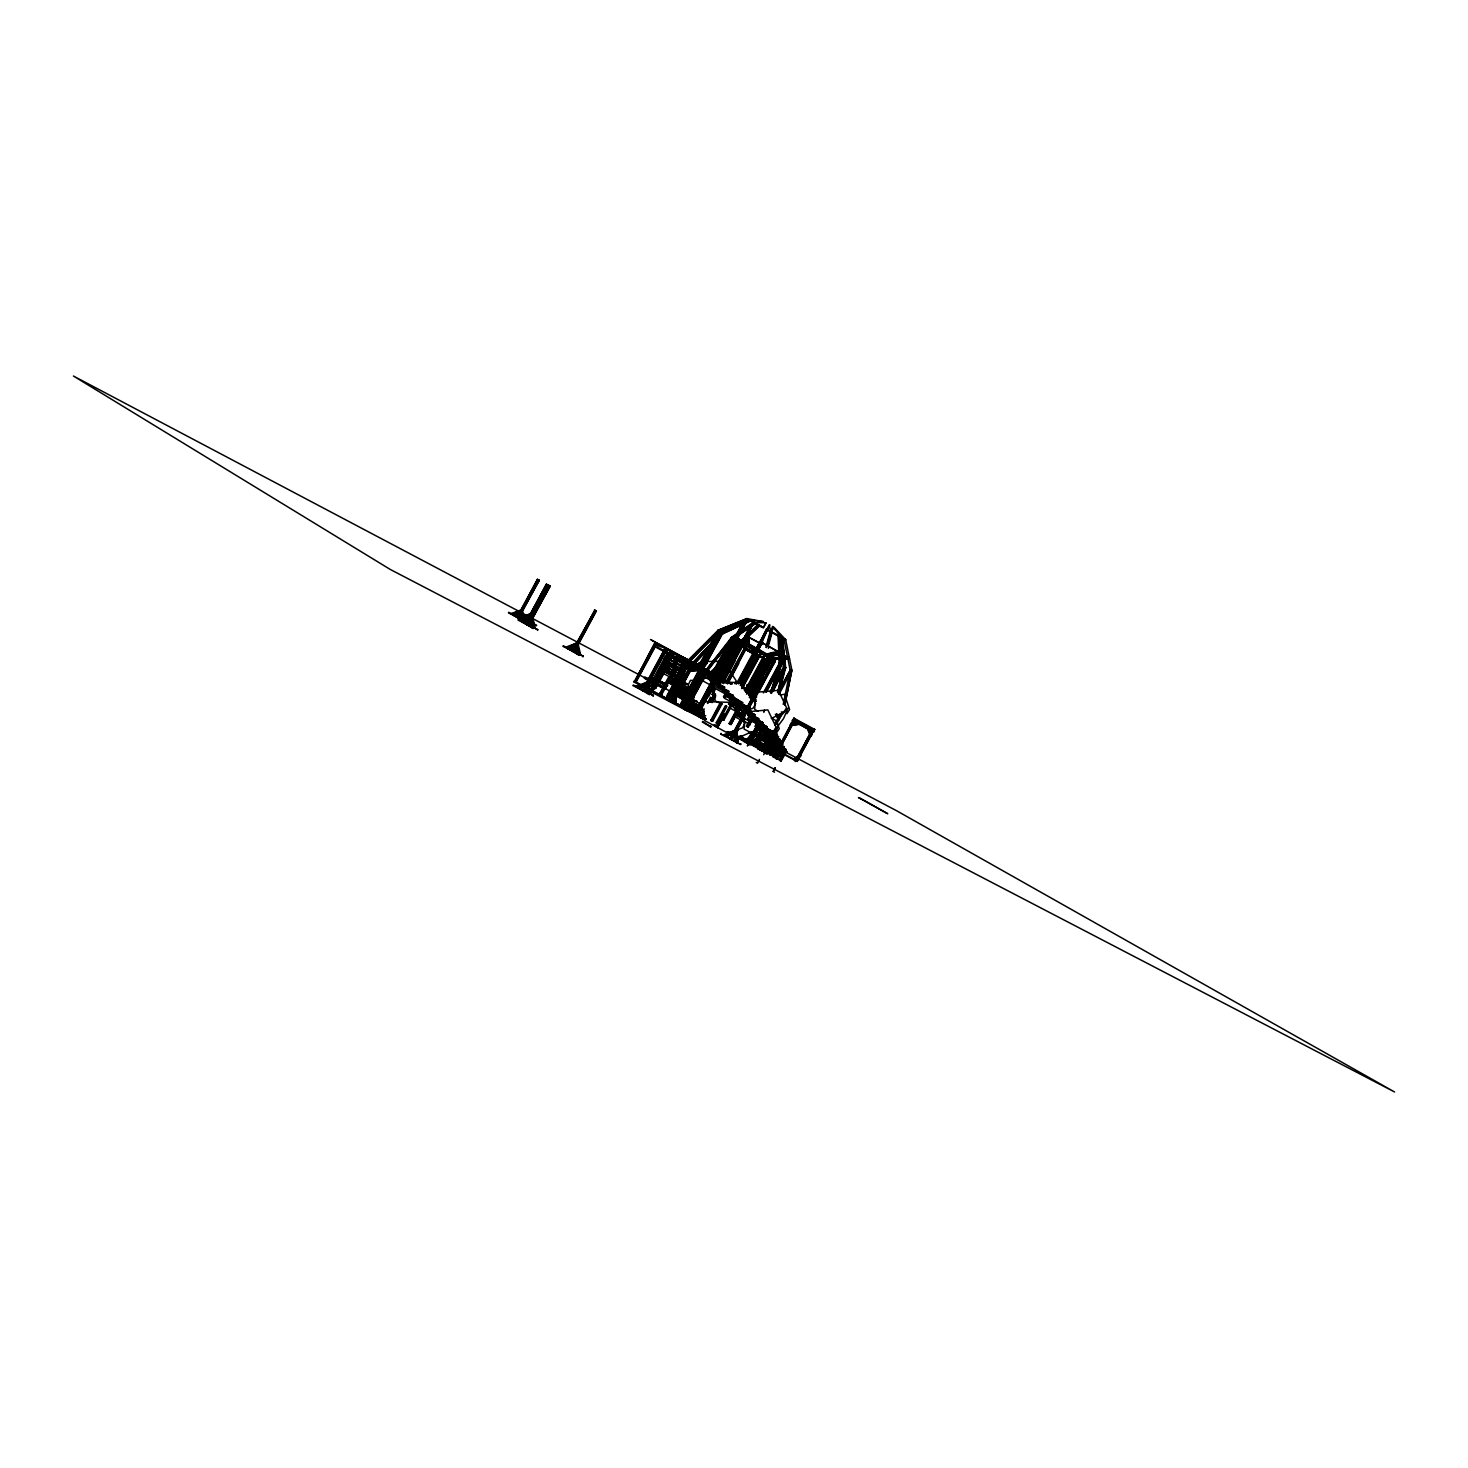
<?xml version="1.0" encoding="UTF-8"?>
<svg xmlns="http://www.w3.org/2000/svg" width="1468" height="1468" viewBox="0 0 1468 1468"><rect width="100%" height="100%" fill="white"/><g stroke="black" fill="none" stroke-linecap="round" stroke-linejoin="round"><path stroke-width="1.5" d="M647.994 688.602L648.067 684.363L645.957 683.207M646.581 692.162L646.452 682.271L635.956 686.382L637.571 687.244L646.746 683.666L646.581 692.162L648.379 693.153L648.581 683.427L646.562 682.326M689.758 669.959L690.382 670.968L689.758 669.959L695.942 669.463M675.812 694.97L675.886 703.356L676.106 695.098M744.533 716.237L744.129 729.101L760.993 737.927L766.278 735.174M577.052 643.645L576.649 653.021L576.318 643.223L566.666 647.571M596.063 610.853L577.676 645.168L577.97 653.7L577.438 643.828L579.897 654.471M732.917 734.422L732.624 733.486L733.156 734.495M778.829 751.157L779.013 747.891L779.123 751.322M780.26 745.891L780.334 750.258L781.912 751.359M791.931 724.183L792.573 725.1L791.931 724.183L798.519 723.394M533.379 628.451L522.296 622.047L533.379 628.451L532.095 627.772L532.113 617.698M530.333 618.34L530.443 613.642L523.048 616.376M530.737 618.046L530.976 613.954L523.654 616.744M520.938 611.183L520.865 618.89L521.397 610.339M728.605 731.945L727.027 731.853L748.203 743.799L758.424 724.586M685.079 709.705L703.576 675.041M686.675 710.604L687.391 706.145L687.171 710.879L686.088 710.218M783.215 704.456L789.16 675.482L791.839 670.362L784.793 705.025L791.839 670.362L779.233 694.015M779.288 652.159L768.351 654.856L779.233 652.141L761.195 642.158M781.71 674.252L778.902 688.584M777.526 692.401L782.664 672.491L785.325 667.463L782.224 638.305L784.022 656.178M777.875 692.584L783.013 672.674L785.674 667.628L782.572 638.47L769.948 631.387L772.81 626.451L780.389 636.378L781.471 664.233L773.416 691.465M779.765 687.006L784.885 667.224L784.151 660.508M778.517 693.85L785.215 667.408L784.499 660.673M778.847 694.015L785.674 667.628L783.398 666.399L782.426 657.425M765.911 647.26L770.113 631.992L771.929 633.02L768.333 646.104M767.599 643.204L770.59 632.323L769.342 624.928L766.755 629.717L771.929 633.02M766.479 647.553L770.884 632.396M768.168 643.516L771.159 632.616M767.837 645.792L771.452 632.708M768.351 648.416L768.681 647.186M697.245 710.512L698.217 707.099M700.163 709.778L698.64 715.173L697.667 713.87M770.608 692.841L777.728 668.821L780.462 663.664L779.38 635.791L780.389 636.378L770.205 631.258M771.049 693.079L778.168 669.059L780.903 663.903L772.829 691.153M771.801 691.134L778.297 669.133L781.031 663.976L779.802 636.048M772.223 691.373L773.416 687.336M779.086 635.717L778.077 635.149L779.159 662.986L781.471 664.233L774.021 685.317L773.012 684.767M771.783 693.006L780.462 663.664L765.434 691.465M772.975 691.226L781.031 663.976L766.002 691.777M745.616 689.905L747.469 684.602L746.827 688.382M746.478 692.327L747.873 688.364L747.359 691.942M746.845 692.529L749.359 685.611L747.487 692.878L758.461 673.739M774.095 735.67L777.618 727.577L773.526 731.908M747.781 692.272L763.103 657.939M749.928 688.474L752.57 682.436M760.479 664.325L763.121 658.306M748.331 692.584L763.874 658.361M748.533 692.694L763.69 658.6M751.561 686.859L755.084 678.822M758.607 670.766L763.874 658.71L746.221 691.428L749.487 693.208M750.001 690.933L764.443 658.655M757.415 675.096L764.443 659.004M740 682.822L767.636 629.258L740.404 683.482M740.257 685.519L757.965 651.26L769.727 624.707L767.122 629.533L768.241 629.589L766.681 628.799L739.597 683.042M755.378 647.847L758.075 649.92L762.351 642.011M760.314 640.91L755.855 649.26M738.514 683.904L766.828 628.818M734.752 683.703L736.202 680.785L725.706 664.912M740.551 685.005L742.313 681.446L740.771 684.308M714.219 725.137L715.65 725.064M714.751 725.394L716.145 726.807L722.109 716.164M738 683.391L739.67 680.014M740.202 683.372L754.369 655.976M741.028 683.813L757.965 651.26L740.606 683.152M782.224 672.271L785.674 667.628L773.086 690.896M508.368 612.853L527.397 622.12L508.699 612.248M512.846 614.193C544.206 632.543 500.386 608.523 515.763 615.808L520.167 612.596M523.085 620.872L513.763 615.441L520.846 610.027L522.645 611L521.837 620.212M516.901 617.331L537.471 579.309L517.855 617.111M517.176 617.496L537.747 579.456M536.701 625.24L518.498 616.358L536.389 625.808M521.03 611.239L520.846 610.027L511.176 613.587L512.589 614.34L521.03 611.239L514.112 614.945M522.48 615.734L523.525 620.046L524.92 620.836L521.911 610.596L522.094 611.789M518.131 617.973L539.251 580.282L518.589 618.267M518.406 618.138L538.976 580.135M518.039 620.083L537.802 629.717L518.369 619.459M523.929 622.102L522.296 622.047M528.663 625.698L550.188 586.117L546.39 584.191L526.645 620.652L532.627 624.065L525.03 619.643M526.92 620.799L546.646 584.337M527.177 620.964L546.39 584.191M527.838 621.276L530.957 615.514M536.15 605.935L541.325 596.338M528.113 621.423L547.839 584.98M528.296 621.551L548.096 585.126M526.884 624.726L548.335 585.108M527.177 624.909L548.628 585.273M527.562 625.129L548.922 585.438L547.564 584.833M532.462 617.496L550.188 586.117M528.462 625.57L549.894 585.971M562.941 646.379L583.273 656.269L563.29 645.736M567.51 647.663L579.089 655.205L567.162 648.306L570.722 649.462L573.988 647.186M577.805 648.452L579.089 654.031L580.631 654.893L578.172 644.25L576.41 643.296L568.483 649.003L567.162 648.306M572.373 650.507L595.072 610.321L572.759 651.572M572.447 651.388L594.76 610.156M577.695 644.048L594.687 612.651M573.896 652.177L575.896 648.159M574.08 652.269L596.393 611.037L594.448 609.972M578.117 653.866L579.089 655.205M655.59 643.131L634.415 682.271L654.838 642.727L696.254 665.114M634.433 681.482L654.838 643.516M632.928 685.629L653.407 695.557L633.295 684.95M638.47 675.904L635.974 682.308L656.471 644.397M640.635 671.922L655.737 643.993M654.967 646.159L635.552 682.069L655.077 646.232M685.721 662.325L657.224 646.911L658.435 644.672M636.763 687.318L649.645 694.749M644.434 678.198L644.947 677.262L649.957 679.372L666.032 688.107L665.536 689.006L660.765 687.061L644.434 678.198L647.792 679.592M642.177 690.474L665.389 647.627M642.507 690.657L665.426 648.306M642.856 690.859L665.756 648.489M647.076 683.794L648.379 683.317L650.764 694.181L648.379 683.317M643.498 691.153L653.315 673.023M655.48 668.986L662.031 656.893M664.215 652.875L666.38 648.838M643.828 691.355L667.224 648.617M644.342 690.804L667.078 649.205L665.077 648.122M651.168 677.886L651.682 676.95L667.665 685.079L667.169 685.996L662.435 683.978L651.168 677.886L654.453 679.28M689.703 661.591L715.393 635.497L718.201 630.433L688.62 660.215L668.509 650.104L687.061 659.389M668.472 696.199L667.078 695.447L684.473 663.719L667.94 654.765L650.948 686.657L649.333 685.813L667.628 652.269M684.125 664.821L667.279 654.93M653.205 687.556L651.719 686.767L666.05 660.563M670.894 651.388L669.536 654.655M671.977 651.976L650.526 691.63L671.445 650.875M648.306 694.052L649.994 694.089M650.783 690.052L670.197 654.159M650.544 690.822L671.206 652.361M653.664 686.51L670.839 654.746M652.379 689.299L672.876 653.26L651.352 691.226M651.774 691.483L672.546 653.076L652.746 691.116L672.05 655.389M673.427 652.765L672.729 655.315L674.491 652.581M667.775 663.94L668.527 662.545M669.867 660.196L671.17 657.792L669.683 657.022M672.95 654.361L673.702 652.93M668.068 664.087L667.518 665.096L684.767 674.362M665.958 669.023L655.444 688.437L666.821 667.812M673.537 654.673L674.307 653.26L671.17 651.572M667.279 666.766L669.463 663.022M666.233 669.61L665.096 671.628L672.821 675.665L671.793 675.262L672.546 673.867M667.756 667.004L666.233 667.481L684.694 676.601L673.005 697.961L671.537 697.19L682.803 676.344M668.325 665.518L668.857 664.509M668.564 665.628L670.069 663.352L669.114 662.875L669.316 664.747M665.628 671.922L666.894 669.94L665.775 669.371L677.39 675.684M668.564 667.389L667.334 669.775L668.674 668.711M666.967 670.748L667.628 671.096M668.215 668.49L669.518 666.105L668.032 665.371M667.995 671.298L668.986 671.059M677.574 654.251L679.556 656.104L675.427 663.206M660.765 687.061L661.279 686.125L666.032 688.107M662.435 683.978L662.93 683.06M676.528 659.407L674.087 664.325L674.234 662.6M674.693 661.554L676.766 662.619L674.693 661.554L676.087 659.169M674.968 661.683L674.619 662.802M675.757 660.288L677.17 657.939L682.803 660.985L682.198 662.472M675.023 663.022L675.574 662.013M676.344 660.618L679.115 655.077M675.225 663.114L675.775 662.105M676.583 660.747L677.133 659.738M671.573 676.271L661.921 694.181L659.976 693.135L668.894 676.656M660.416 693.355L668.344 678.711L660.582 693.428M674.858 670.803L673.005 669.867L674.381 667.518M672.729 671.004L673.28 669.995M674.051 668.619L675.445 666.288M673.482 664.013L675.904 665.261L676.656 663.848M660.894 693.648L670.803 675.335M672.381 672.619L674.968 667.83M673.317 671.316L673.867 670.326M674.638 668.931L675.775 666.435M661.334 693.869L670.399 677.482M673.518 671.408L674.069 670.417M674.876 669.059L674.858 665.977L676.381 666.766L673.72 671.482M671.959 676.491L671.206 677.867L674.399 679.556M672.326 675.537L673.078 674.161L677.996 676.73M682.62 656.985L683.96 658.49M674.95 672.105L674.216 673.5L671.793 672.307L672.546 670.913L674.362 671.793L675.812 669.518L674.436 668.839M672.289 678.418L670.582 680.565L671.316 679.17L675.445 681.372M670.124 683.372L670.858 681.996M672.674 678.638L671.316 679.17M673.317 678.968L673.17 680.161L673.702 679.189M671.793 682.473L671.94 681.28L671.408 682.253L672.821 683.024L672.968 681.813L672.821 683.024M681.225 666.362L680.455 667.775L680.62 666.05M681.941 665.463L681.592 666.564L682.473 662.619M684.62 658.82L683.409 661.077L685.152 659.095M681.537 665.243L680.987 666.233M682.125 663.738L683.556 661.389M681.684 665.316L683.097 662.967M682.712 664.05L683.262 663.059M674.564 679.629L674.418 680.822M682.95 664.178L682.785 662.802M675.023 679.978L675.775 678.601M666.178 698.126L685.391 662.6M666.49 698.309L685.721 662.765M686.143 663.004L666.912 698.566L685.831 662.82M669.481 694.327L674.564 684.914M680.033 674.895L683.703 668.215M730.514 683.629L689.208 660.508L667.775 699.887L688.217 659.976L651.664 640.195M667.445 699.704L688.62 660.215M686.712 665.94L668.986 700.53L689.648 662.325M689.098 661.242L686.767 664.747L700.016 671.904M687.042 666.123L668.564 700.273L688.235 664.16M679.152 682.18L678.234 682.932M681.482 677.812L682.657 675.61M690.566 662.05L692.07 662.123M671.628 697.208L682.143 677.776M684.84 671.371L685.868 671.133L685.005 670.436M673.188 697.52L672.289 697.006L677.317 687.703M678.987 685.244L680.179 682.712L678.766 681.959M673.005 700.475L671.628 699.722L673.629 696.034M678.601 686.822L680.638 683.079L669.83 677.097M672.913 697.924L684.51 676.509M697.997 669.94L687.795 670.601L688.657 669.004L695.245 668.472M711.264 690.199L697.63 715.393L671.665 701.08L689.85 667.481M672.271 700.621L690.125 667.628M673.702 698.878L676.858 693.043M677.941 691.208L683.336 693.336L682.803 694.309M679.996 687.226L689.593 669.5M673.995 698.64L678.124 691.336M679.978 687.574L683.115 682.125L681.592 681.299M700.016 670.179L688.731 671.096L689.868 669.647L694.254 669.298M673.555 701.355L691.079 668.142M673.592 701.355L692.492 666.399L673.225 701.154M674.931 699.539L692.768 666.564M694.125 663.976L718.696 637.828L694.511 663.463M679.134 692.382L679.666 691.391M681.721 687.813L682.638 687.061L676.638 683.886M680.051 691.611L678.711 692.144L688.455 697.41M682.106 688.033L683.391 685.684M684.767 683.464L683.868 686.051L685.152 683.684M680.675 691.923L680.546 693.135L681.079 692.144M694.841 666.197L695.997 664.16M695.226 666.399L696.181 664.307M696.401 665.224L703.759 660.747L696.75 664.6M681.923 692.584L681.776 693.777L682.308 692.804M683.978 689.006L683.629 690.602L684.382 689.226L680.253 687.042M682.803 693.208L683.556 691.832M685.795 687.116L689.85 688.492L678.895 682.51M683.336 682.748L687.391 684.143L682.767 681.611M683.684 691.74L682.4 694.089L683.721 694.951L684.253 693.96M684.914 689.63L685.85 688.859L685.299 689.85M698.254 665.389L702.236 663.554L697.997 666.087L690.29 661.921M682.895 694.492L682.547 696.089L683.849 693.74M698.162 666.16L707.796 671.39M698.474 666.325L718.072 630.378L688.308 660.068M685.941 690.162L687.207 687.795M686.327 690.382L687.611 688.015M682.95 697.318L684.271 697.263M684.877 694.272L684.749 695.483L685.281 694.492M698.988 668.454L697.759 670.711L702.31 673.151M699.245 669.39L701.062 670.362L682.436 704.805L680.62 703.851L699.575 668.766M681.06 704.053L699.686 669.61M700.016 669.004L711.833 675.39M701.007 666.894L707.227 662.747L701.777 666.16M681.207 704.163L699.832 669.702M681.391 704.273L700.273 669.94M681.849 704.493L700.475 670.05M700.658 669.335L720.825 632.469L748.038 619.716L763.58 621.661L746.735 618.56L717.889 630.304L719.265 631.056M681.996 704.603L701.282 668.876M701.649 668.032L721.1 632.635L748.313 619.881M701.392 669.738L702.42 667.646M703.337 665.701L721.192 632.69L692.859 662.563M702.42 668.454L701.759 669.94M703.612 665.848L718.311 638.672M700.291 672.876L701.08 671.445L700.291 672.876L718.476 681.886M699.52 666.931L706.328 662.251L700.933 667.701M684.877 704.126L683.96 703.594L689.024 694.236M702.823 668.711L722.072 633.13L723.082 633.699L750.295 620.946L722.458 633.332M684.253 703.521L686.547 699.227M681.354 686.841L690.731 691.997M721.027 687.85L721.706 686.327L700.089 674.638L700.878 673.188L682.528 707.594L701.686 674.014M702.658 669.628L701.686 671.757L702.64 670.417M722.348 633.277L703.227 668.876L722.696 633.497L750.038 620.78L748.074 619.973M701.245 673.775L682.84 707.778L701.355 673.83M707.227 662.747L705.447 665.389M703.392 670.821L704.493 668.839M685.905 704.236L683.409 708.842L703.227 719.026L700.309 717.467L701.41 718.127L704.181 715.558M688.51 698.805L690.529 695.061M691.3 694.236L695.63 686.235M703.759 671.023L704.824 668.968M684.161 708.475L702.548 674.473M703.044 674.344L684.161 709.283L649.774 691.189M702.933 674.693L684.216 709.301L685.556 709.98L685.776 705.246M704.915 671.647L731.651 637.204L753.891 621.992L756.112 623.221L733.908 638.452L731.651 637.204L729.779 640.635M685.024 708.952L703.704 674.252M705.282 671.849L706.457 669.848M686.841 706.824L704.126 674.473M706.273 670.527L717.155 656.875M685.336 709.925L706.897 670.069L732.789 637.809L755.029 622.579L766.131 622.781L763.525 627.607L753.891 621.992M702.291 679.5L687.152 707.484L692.639 710.182M687.63 707.246L704.824 675.298M686.547 709.76L702.768 679.776M705.007 675.39L704.034 676.73M687.501 708.787L687.648 707.576M688.07 707.448L686.272 706.493L688.07 707.448L705.502 675.207M706.09 674.142L707.172 672.069M689.611 705.631L688.694 706.383M689.74 705.851L690.474 704.493L695.557 707.154M691.685 702.126L690.547 703.282M704.567 678.326C697.869 671.041 693.502 679.115 703.356 680.583L703.979 678.014M707.429 673.005L708.64 671.078M693.135 700.089L697.153 701.447L691.226 699.025M707.796 673.206L708.695 671.133M689.703 706.915L690.969 704.567M692.235 702.566L693.171 701.814L692.639 702.787M707.98 673.298L708.732 671.885L711.007 672.381M690.088 707.136L690.217 705.943M708.365 673.5L709.099 672.069M691.171 706.603L689.483 708.732L690.217 707.356L695.722 710.237M708.475 673.573L709.246 672.16M708.09 675.243L710.035 671.812M693.263 703.099L694.914 700.97L693.648 703.319M708.237 675.317L709.007 673.849M689.024 711.521L689.373 709.925M691.556 706.824L690.217 707.356M690.29 710.402L690.822 709.429M691.648 708.108L692.18 707.136M690.676 710.622L691.208 709.65M691.098 710.622L692.015 709.87L691.501 710.842M692.052 708.328L692.566 707.356M691.3 710.934L691.832 709.962M710.769 674.803L709.998 676.253L723.632 683.593L724.403 682.18L700.952 669.5M709.429 677.831L720.256 683.648L711.154 677.959M710.218 676.381L712.035 672.858M691.703 711.154L692.217 710.182M692.878 708.75L693.41 707.778M695.502 704.273L695.153 705.869L695.905 704.493L689.96 701.374M711.173 675.023L727.357 645.168M729.504 641.186L731.651 637.204L733.908 638.452M692.107 711.154L693.795 707.998M714.365 670.069L715.907 667.206L710.035 672.564M692.327 711.173L691.648 710.072M694.694 706.86L693.942 708.237L697.061 709.851M712.953 673.353L732.312 637.552L754.552 622.322M692.492 711.374L695.153 706.934M711.283 676.968L710.329 678.308L711.374 676.197L716.366 678.895L705.191 673.665M724.972 651.609L716.384 667.518L710.512 672.839M713.43 673.629L732.789 637.809L707.796 670.564M694.291 709.503L694.419 708.292M713.466 674.418L733.156 638.048M693.685 711.118L694.437 709.741L696.254 710.714M694.089 711.338L696.584 706.659M714.292 674.087L733.651 638.305M698.016 704.934L695.575 704.401L699.594 705.741L690.474 700.768M695.245 710.182L695.777 709.209M698.144 704.989L697.41 707.374L684.785 700.273M713.136 674.252L718.017 668.344L711.65 673.445M727.394 650.673L743.377 621.9L727.981 651.003M696.034 709.925L698.584 705.209M712.347 679.409L713.228 678.014M711.374 681.721L694.548 713.283L703.227 719.026M712.842 678.877L711.595 681.152L716.072 683.519M714.898 675.225L743.964 622.23L715.008 674.509M712.751 679.923L694.254 713.925L702.108 718.403M697.465 713.026L695.649 712.072L705.044 694.694L706.86 695.667L705.466 694.914L696.236 712.402L697.465 713.026L714.898 680.785M706.714 691.593L708.53 692.566L706.714 691.593L713.43 679.189M736.422 640.727L734.862 639.553L735.945 637.552L758.442 649.315M712.457 681.996L695.649 712.072M714.971 677.078L715.742 675.665M735.963 638.415L753.323 647.865M707.301 691.923L713.687 680.124M756.772 649.205L735.615 638.158L737.175 639.332L745.634 623.661L744.478 623.001L729.486 652.012M713.393 681.831L695.722 714.696L713.888 680.234M717.467 674.069L734.459 642.654M736.496 638.819L754.277 647.535L752.203 646.379M714.219 680.381L715.173 679.042L692.437 666.692M716.567 676.124L735.78 640.378M736.679 638.965L745.01 623.294M697.025 712.824L714.806 679.941L709.778 677.207M716.733 676.216L734.642 643.076M717.155 676.454L729.743 653.021M694.823 713.888L700.493 708.585M696.988 715.063L712.806 685.831M713.026 685.372L713.999 684.033L713.209 685.464L730.128 694.584M717.155 677.757L736.679 641.626M697.594 714.604L711.319 689.226M717.962 676.895L736.954 641.773L717.687 678.051M697.685 714.659L713.613 685.684L713.008 687.226L725.559 694.034M715.411 682.143L724.476 687.795M737.303 641.993L718.329 677.097L723.852 671.812L720.164 676.032M708.512 696.529L707.356 695.905L708.512 696.529L713.962 686.455M718.329 678.399L729.229 658.233L728.073 657.591L729.229 658.233M719.485 676.95L722.366 674.564L720.017 677.262M698.988 715.448L698.566 714.402L706.31 719.247M739.56 640.617L739.964 640.342M719.724 677.812L737.872 644.599M720.384 678.216L739.468 642.947L736.734 647.938M720.898 677.739L739.633 643.076L727.027 660.692M740.863 640.782L738.863 639.442M700.511 715.907L704.273 708.916M707.374 703.19L710.494 697.447L712.274 698.401L710.218 702.218M712.145 694.364L713.943 695.337L712.145 694.364L714.255 690.474M721.247 677.922L740 643.241M707.815 703.392L710.916 697.649M712.567 694.584L714.677 690.694M721.173 678.601L740.184 643.333M701.759 714.989L702.97 715.613L701.172 714.659L703.833 711.154L700.897 716.127L689.776 710.145M709.007 701.594L711.081 697.759M721.632 678.033L723.632 675.262M701.961 715.081L704.255 711.356M709.209 701.704L711.503 697.979M721.65 678.913L741.303 642.764L752.552 649.939M709.631 701.906L711.686 698.089M729.046 691.318L718.292 685.574L723.32 689.043M718.733 684.73L714.035 681.391L724.825 687.171M722.384 678.473L750.772 625.515L735.395 654.801M701.19 717.925L703.704 713.393M709.796 702.016L714.402 693.63M702.218 717.705L704.2 713.668M710.769 701.887L714.898 693.887M718.825 686.657L719.614 685.207M742.111 643.975L722.88 679.537L730.55 665.83M719.008 686.749L719.797 685.299M732.697 661.885L751.91 626.102L723.43 679.831M711.246 702.144L715.54 694.236M714.677 696.309L711.466 702.236L713.76 698.383M723.577 679.904L738.514 652.269M724.807 678.014L741.89 646.434M733.596 641.699L749.983 650.654L742.257 646.195L743.395 643.865M703.833 717.724L705.264 717.724L702.823 717.21M712.108 702.603L715.815 695.759M723.21 681.537L743.432 644.709L741.468 643.626L742.955 644.452M744.698 642.764L747.065 643.443M702.291 722.017L710.806 726.88L702.64 721.357M721.54 686.217L720.88 687.776L728.715 691.942M724.568 680.436L735.046 661.059L733.541 660.251M744.973 642.947L743.726 642.25M744.973 643.736L745.579 642.507M745.12 643.81L746.441 643.791M726.348 681.427L745.249 646.507M728.422 704.071L733.303 695.483L722.55 689.758L732.954 696.107L731.174 695.135M723.008 688.932L718.292 685.574M744.753 648.709L726.899 681.739L730.66 682.95M726.623 682.877L744.918 648.838M727.449 682.033L745.304 649.021M753.598 647.241L748.13 643.81M727.633 682.125L746.533 647.168M723.1 690.841L724.054 689.483M748.423 644.158L748.203 645.204L747.579 644.03M727.651 683.446L745.872 649.241L754.24 653.554M727.614 683.904L738.753 663.499L737.468 662.802M754.369 647.131L753.928 648.287L749.689 644.654M725.155 691.96L725.963 690.492L712.604 683.281M725.632 691.428L725.009 694.034M710.769 720.348L720.182 702.933L721.999 703.906L712.586 721.302L710.769 720.348L712.586 721.302M726.697 692.804L724.348 697.153L725.357 697.685L723.54 696.713L726.238 691.74M750.607 646.415L751.249 645.48M725.375 693.942L726.165 692.492M751.469 646.379L749.854 646.287L751.176 645.902M711.356 720.678L720.604 703.154L721.999 703.906M724.146 697.043L726.348 692.584M751.543 645.92L750.662 648.085L757.341 651.333L756.13 653.554L754.332 652.966L756.13 653.554M711.558 720.788L720.971 703.374M711.796 720.88L721.192 703.484M751.047 648.306L751.433 646.691M712.163 721.118L721.394 703.576M727.706 693.336L724.495 698.309L727.633 692.492L722.55 689.758M726.697 694.676L732.679 697.025L727.045 694.052M752.277 647.461L752.809 646.305M765.801 622.982L763.213 627.79L757.323 625.093L740.441 641.204M753.836 647.627L757.745 649.131L754.387 647.59M751.689 651.535L753.543 649.682M754.093 648.379L752.02 646.837M736.239 684.216L754.736 649.92M755.414 648.911L755.726 647.865M730.22 695.777L738.294 700.144M737.707 682.528L755.341 650.251M716.182 722.88L717.98 723.816L716.182 722.88L725.504 705.613L726.88 706.365L717.558 723.632M730.036 698.236L732.495 695.08M738.404 682.803L755.525 650.764M716.971 723.302L726.091 705.943M731.761 695.465L730.403 698.438L734 700.401M738.496 682.859L755.635 651.186M734.862 639.553L756.002 650.618L757.084 648.581M717.191 723.394L721.339 715.723M730.624 698.548L732.183 695.667M717.375 723.504L721.522 715.834M730.036 700.089L732.826 694.933M747.781 667.426L756.736 651.003M747.395 644.36L757.415 649.737L762.424 643.461M730.22 700.199L732.55 695.887M739.799 682.712L757.158 650.819M723.614 714.457L717.081 726.513L723.816 714.567M729.046 704.401L733.394 696.364M729.247 704.53L733.596 696.474M733.064 703.135L723.761 720.329L721.871 719.302L724.972 713.558M730.128 704.016L732.532 699.575M742.551 703.245L733.651 697.52L742.881 702.621M724.421 714.898L717.577 727.577L716.054 726.036M729.853 704.86L733.119 698.823M733.816 697.63L734.881 699.098M759.69 650.012L754.974 648.636M721.173 720.898L717.467 727.467M722.439 719.632L732.771 700.511M741.377 685.666L750.056 669.61L751.377 670.326M723.008 719.926L733.523 700.915L732.202 700.199L733.523 700.915M741.542 685.758L757.727 655.756M734.697 699.007L732.385 696.86M758.112 655.994L742.368 685.079L758.295 656.068M741.89 687.336L758.497 656.178M761.341 650.93L754.827 648.434L757.47 649.406M741.615 688.4L758.864 656.398M734.257 702.383L733.725 703.961L734.257 702.383L738.331 704.585M741.78 688.492L760.112 654.526M742.661 687.74L760.497 654.765M733.266 705.558C733.009 702.346 740.459 712.365 745.45 712.108M736.33 699.887L736.055 698.878L736.514 699.979M762.314 652.251L755.323 648.012M736.587 701.832L735.56 703.154M720.696 734.055L740.698 744.551M747.469 684.602L746.533 687.648M735.89 707.044L736.661 705.594L735.89 707.044L758.681 719.375L747.652 712.53M744.9 690.712L763.635 656.049M721.559 734.551L721.063 733.376M745.45 691.006L764.204 656.361L745.652 691.116L756.222 696.823L745.689 691.079M746.038 691.318L763.727 658.618M740.845 704.989L730.44 724.274L729.101 723.54L738.477 706.2M746.606 691.63L764.296 658.912M746.973 708.475L750.625 711.319L739.523 705.337L738.991 706.915M748.441 688.676L749.928 685.923M740.441 703.979L729.688 723.871L731.009 724.586L742.092 704.053L746.918 706.659L731.413 698.97M766.92 654.801C802.812 648.874 754.479 652.599 771.03 656.288L781.49 654.049C776.976 650.489 758.314 654.985 775.801 659.169L774.719 661.169L768.296 657.407M737.872 743.432L724.311 734.734M729.871 723.944L740.276 704.677M741.67 702.75L740.881 704.2L741.634 702.732L725.816 694.181M731.009 724.586L740.679 704.897M746.588 694.162L747.561 692.125M741.193 704.365L740.202 703.025L739.211 706.255L731.303 701.832M747.652 693.703L767.214 657.591L769.214 658.673L768.204 658.104M766.571 659.811L748.368 693.336L758.185 675.684M769.159 655.223L780.058 653.242L769.159 655.223L769.507 656.233L755.873 648.397M737.615 712.365L739.432 710.384L730.972 705.631M760.314 671.738L766.718 659.903M769.526 656.233L748.992 693.648L757.378 678.161M760.754 671.977L767.158 660.141M768.755 657.646L769.838 655.627L756.295 648.195L759.782 642.03M737.321 716.219L739.45 712.274M749.414 693.887L768.626 658.361M737.468 716.292L739.597 712.347M768.773 658.435L749.781 694.07L745.781 691.942M737.909 716.531L740.037 712.567M749.194 695.593L769.526 658.068M749.689 695.355L761.36 675.629M756.515 654.178L768.755 660.527L769.948 658.306L768.094 657.26L767.324 659.719L755.102 653.388L760.369 656.71L756.057 654.526M771.049 656.343L770.094 657.187L772.351 658.38M754.919 686.804L758.094 680.969M761.25 675.115L770.461 659.939L750.955 696.034M770.865 657.627L769.709 656.967L771.984 658.214L771.177 656.967M739.138 716.843L742.294 710.989M750.46 695.777L770.003 659.719L751.157 694.841M739.248 716.916L742.404 711.062M745.12 706.475L744.588 708.053L745.597 705.943L739.633 702.64M739.578 717.1L742.735 711.246M770.718 659.316L771.471 657.921M741.028 715.338L743.12 711.429M751.873 695.226L756.075 687.446M758.185 683.538L769.764 662.123M770.113 662.307L752.203 695.41L771.269 660.416M740.404 717.522L743.469 711.613M740.734 717.705L743.909 711.87M752.607 695.63L771.617 660.582M733.688 731.449L734.202 730.495L736.385 731.688L736.477 741.744L734.624 740.734L733.688 731.449L726.018 735.762M745.799 708.732L740.166 704.787M752.148 697.19L753.176 695.098M773.086 658.471L775.801 659.169L774.297 658.49M729.853 738.844L753.598 695.392M773.214 658.563L775.801 659.169M730.22 739.065L753.635 695.373L756.534 696.933M741.707 718.274L745.028 712.512M753.616 696.162L764.644 677.225M730.587 739.285L754.387 695.795M742.276 718.568L745.432 712.732M752.515 695.575L754.405 696.584L773.324 661.187M774.7 658.673L775.489 659.774L769.067 655.994M731.156 739.523L733.284 735.615M737.523 727.779L773.452 661.279M775.104 658.857L775.489 659.774L769.727 656.6L775.489 659.774M731.523 739.744L733.651 735.835M735.762 731.908L755.213 696.254L750.111 693.465M774.095 660.839L775.214 658.82M731.706 739.872L755.213 696.841L753.91 696.126M736.184 733.211L738.386 729.302L736.33 733.266M747.854 711.595L750.075 707.704M755.69 697.282L774.976 661.279L767.581 657.315M748.001 711.668L750.13 707.741M758.938 691.446L775.177 661.426M748.368 711.943L749.414 710.64M747.854 713.466L749.634 709.998M748.093 713.595L748.882 712.163M748.68 713.907L747.909 715.356L748.423 713.778M749.836 712.769L754.992 714.732L748.295 727.119L746.386 726.073L752.956 713.65M747.964 719.081L748.735 717.65L747.964 719.081L774.04 732.367M750.515 714.971L751.634 712.934M750.772 715.099L751.543 713.668M751.102 715.283L750.57 716.861L751.359 715.411M736.551 742.735L738.221 742.753M763.36 692.914L779.453 663.132M764.865 691.171L779.893 663.389M765.011 691.263L775.746 671.408M777.893 667.445L780.04 663.463M753.102 713.723L752.442 716.292L743.891 711.503M761.855 724.66L766.7 727.394L750.864 718.861L751.891 717.558M746.973 726.421L753.671 714.017M765.856 691.703L780.903 663.903M747.542 726.715L754.057 715.026M766.443 692.015L781.471 664.233L779.159 662.986M739.817 744.056L741.046 743.891M749.744 724.44L750.974 722.164M740.826 736.33L745.322 739.615L740.092 735.853M770.113 691.795L774.297 684.051M776.407 680.161L783.747 666.6L780.609 637.387L782.132 638.488M770.443 691.979L784.187 666.821L780.279 637.222L781.949 652.93M770.902 692.217L784.536 667.004L783.398 666.399M756.424 719.981L757.69 718.054M772.296 690.492L780.682 674.986M782.774 671.096L784.885 667.224M756.681 720.127L757.451 718.696M772.645 690.657L785.325 667.463M757.892 720.825L763.03 722.77L747.652 715.21M751.91 732.11L746.515 742.092L748.533 743.175L730.22 732.826M756.534 723.559L754.992 726.403L756.882 727.449L755.543 726.715L757.892 722.458M749.102 738.331L752.35 732.33M745.983 742.514L752.497 732.422M763.599 711.833L764.479 710.182L764.039 712.072M756.13 726.678L747.175 743.267L748.203 743.799M749.524 719.834L757.433 724.073L758.204 722.641M756.13 727.045L758.461 722.751M757.873 724.274L747.946 742.881L756.717 726.972M747.285 745.671L757.8 726.844M747.652 745.854L756.864 728.789M752.02 738.404L756.112 730.825M755.892 731.853L754.424 733.963L772.351 743.799L773.563 741.56M749.597 744.496L757.8 729.321M761.709 722.072L760.112 725.596L761.47 722.696M749.854 744.625L758.057 729.449L749.946 744.661M778.756 691.208L790.555 669.702M778.884 691.3L790.481 669.647M750.221 744.808L758.424 729.633M760.406 727.614L760.754 725.944L759.965 727.376L778.389 737.23L774.81 734.477M761.91 724.825L767.03 726.788L764.479 732.844L765.709 730.587L756.35 725.32L757.653 726.018M760.387 729.302L760.167 731.027L760.938 729.614L759.763 728.99L763.176 730.752M759.874 730.862L759.653 732.587L759.874 730.862L764.663 733.321M758.222 734.459L752.992 744.148L757.965 736.844M763.562 724.917L762.553 726.99L767.415 729.651L763.195 726.44M758.571 734.661L753.781 744.625M762.809 727.137L763.709 724.99M758.332 737.009L754.589 745.781L760.149 735.505M764.553 729.945L762.92 728.844L763.8 726.788M754.589 745.01L759.708 735.266M762.461 730.679L764.369 731.725L762.461 730.679L765.158 725.779M756.901 742.313L752.845 744.863L756.901 742.313L758.075 739.358L751.524 744.166L755.8 741.689M764.773 728.201L763.213 731.082L765.727 726.073L759.029 722.384L767.03 726.788M761.268 736.385L757.103 744.074L758.736 744.955L756.846 743.946L761.011 736.257M763.617 731.321L765.947 726.99M763.8 731.431L766.112 727.064M756.295 746.038L755.378 744.661L760.296 747.414M762.901 737.266L758.277 745.432L757.048 744.661L761.36 736.422M757.378 744.863L761.617 736.569M757.928 745.23L762.277 736.954M758.387 744.79L762.626 737.138M766.424 730.789L765.654 732.22L779.838 739.799L773.434 735.523M767.379 729.468L766.443 728.33L767.415 729.651M757.58 748.441L758.332 747.065L761.415 749.01M766.975 731.082L766.204 732.514L769.048 733.982M764.204 736.697L764.975 735.284M766.259 732.532L765.489 733.963L771.874 737.23L770.884 738.753M765.745 734.092L764.975 735.523L776.976 741.872L777.746 740.459L771.654 737.321M758.149 749.231L761.341 742.826L762.718 744.368L759.653 750.056M766.039 734.257L766.81 732.826M758.295 749.322L761.69 743.047M769.636 743.047L763.543 739.964L764.314 738.551M765.525 735.817L766.296 734.385M768.938 730.458L769.966 730.991M764.094 740.276L764.865 738.863L770.388 741.652M759.506 749.964L762.571 744.276M770.333 731.192L771.361 731.743M760.663 750.405L765.379 741.432M774.902 723.687L780.334 713.925M761.25 750.717L762.002 749.322M767.581 738.422L768.351 737.009L765.525 735.578L764.755 736.991L768.333 738.808M763.562 746.625L764.314 745.23M765.177 728.348L774.645 733.468M761.965 751.047L766.791 742.184M776.297 724.458L783.453 711.521M762.296 751.267L765.177 745.561M770.516 736.532L771.287 735.119M773.012 731.816L771.764 731.963M770.149 741.762L769.397 743.193L775.453 746.258L768.058 741.358M771.544 735.45L772.333 734.018M766.718 745.083L768.737 740.734M763.323 751.763L768.626 741.689M772.884 734.312L771.397 737.193L772.719 736.055M756.24 762.479L757.598 763.195L759.47 759.36M763.672 751.983L768.59 742.441M770.058 739.909L770.828 738.496M764.278 752.038L765.03 750.643M770.608 740.202L771.379 738.789M771.434 739.065L772.205 737.633M774.021 734.918L775.232 733.725L774.26 735.083L762.828 729.009M763.635 754.736L774.553 736M764.938 752.956L774.205 735.817M765.287 753.139L771.471 741.707M777.288 734.055L763.525 726.532M775.159 735.468L774.352 738.037M765.966 753.543L775.563 735.78M775.728 735.78L766.223 753.671L775.581 736.569M766.59 753.836L776.499 735.486L778.719 736.624M767.415 754.02L768.168 752.625M768.828 751.231L769.581 749.836M772.865 743.946L771.673 745.854L770.406 745.285M769.067 751.322L767.581 752.313M769.746 749.946L770.498 748.552L773.838 750.625L774.59 749.212M770.168 750.148L769.415 751.543L767.801 750.533M775.856 739.468L776.627 738.037M770.315 750.258L771.067 748.864M771.269 749.029L772.021 747.634M774.333 743.872L775.086 742.459M776.407 739.762L777.178 738.331L773.654 736.514M777.783 736.918L773.856 734M774.865 744.166L775.636 742.753L772.7 741.267M776.425 741.579L777.196 740.147M775.93 743.138L776.7 741.707M769.838 754.992L770.59 753.616L773.893 755.708L774.645 754.313M773.306 748.423L774.058 747.029L776.278 748.35M774.902 745.946L775.673 744.533M777.251 742.001L775.765 744.863L777.086 743.744M770.406 755.304L771.159 753.928L774.48 756.02L773.581 757.323M775.251 746.405L776.205 744.845M771.361 754.112L772.095 752.717L774.994 754.534L775.746 753.139M772.92 751.928L774.407 750.937M775.049 747.854L776.572 745.285M771.929 754.405L772.682 753.029M794.115 718.311L775.012 753.946L773.122 752.919L779.38 741.34M780.077 740.955L773.379 753.066L775.012 753.946M773.379 753.524L780.003 741.652M778.737 744.551L779.508 743.138M773.948 753.818L774.7 752.442M780.737 741.303L779.802 743.67L763.892 734.954M774.407 753.635L781.013 741.432M792.555 720.513L793.197 719.338M772.994 757.011L774.48 756.02M774.664 753.763L781.031 742.221M798.482 723.944L790.555 724.898L791.013 723.375L796.555 722.898L791.013 723.375M792.757 720.843L793.821 718.164L795.087 718.843L780.003 746.717M780.481 744.459L794.133 718.99M775.911 753.249L776.664 751.855L780.04 753.946L781.728 753.066M780.774 744.625L794.794 718.678M775.581 754.846L777.233 752.166M780.169 747.084L795.087 719.504M777.453 752.332L778.205 750.937M780.389 746.937L795.197 719.559M778.572 751.01L794.812 719.338M775.306 758.405L777.361 754.625M767.892 748.937L777.765 754.222L769.122 748.827M775.471 758.516L777.508 754.736M780.737 749.157L781.508 747.744M776.462 759.011L779.526 753.341M776.664 759.139L779.673 753.433M776.811 759.231L779.875 753.561M782.022 749.854L781.857 751.598L782.627 750.185M783.545 747.12L766.681 737.138M767.911 749.212L779.71 755.561L783.692 748.937M784.462 746.808L780.572 744.68M784.297 748.533L781.655 753.304L784.371 748.57M781.838 752.368L782.169 751.763M783.233 752.038L785.031 748.9M773.196 771.452L775.214 767.727L773.196 771.452L774.553 772.186M779.233 760.277L782.26 754.699M779.6 760.516L785.307 749.818M774.242 742.936L785.894 749.341L783.086 755.121L784.297 752.9L766.828 743.285M784.866 752.111L785.453 753.268L780.939 761.231M780.591 761.011L784.518 751.891M780.205 748.001L786.463 752.166L778.774 748.001M780.793 761.14L784.774 753.653M786.389 751.176L786.866 752.295M767.434 741.78L786.885 751.524M811.51 730.899L795.766 760.039L797.381 760.938L783.527 753.635M796.041 760.204L811.804 731.046M796.151 760.259L811.914 731.101M796.427 760.424L812.556 728.954M813.786 728.972L797.124 761.433L814.465 729.339M797.106 760.773L813.804 729.633M799.087 758.516C785.563 769.415 812.244 746.239 794.977 760.277M810.942 735.872L811.969 734.679L809.345 729.798L811.969 734.679M792.463 720.678L813.4 732L814.758 729.486L793.821 718.164M792.261 720.366L813.786 732L814.428 730.825L794.445 720.017M738 644.324L736.202 647.645L737.45 648.342L739.266 645.021M739.633 643.076L721.155 670.417M730.257 640.892L732.312 637.552L706.236 669.72M715.265 635.442L718.201 630.433L698.933 666.564L707.631 671.261M718.054 637.461L720.825 632.469L723.082 633.699M718.329 637.626L721.1 632.635L718.421 637.681L694.144 663.261M719.614 636.176L721.467 632.836L735.064 626.469M774.884 724.953L779.985 716.751L788.041 708.292L783.545 718.586L773.673 731.798L772.627 731.358M766.608 740.478L760.993 750.295L763.305 750.974M759.121 642.672L747.432 636.543L759.011 642.837M748.533 644.599L747.524 636.378M773.361 731.504L776.077 727.192L767.837 709.906L747.285 711.87M786.903 713.723L789.619 709.503L784.462 694.236L780.205 695.08M776.554 732.844L779.269 728.642L776.737 720.916M767.562 739.065L769.452 736.22M760.149 643.7L756.938 648.562L760.094 643.901M758.222 649.26L762.956 642.342M728.77 657.114L737.652 644.47M721.797 670.601L737.45 648.342M707.154 670.215L717.65 657.132L707.319 670.307M718.953 655.499L729.321 642.599M719.118 655.59L729.486 642.672M721.375 676.803L725.669 672.803L721.283 677.941M694.804 661.095L712.053 642.819M716.751 637.828L721.467 632.836L693.226 662.765M691.245 659.334L713.742 636.91M757.415 649.737L746.239 643.59L745.193 635.864L746.148 634.947L747.781 644.47L749.341 645.204M740.991 641.498L745.597 637.112M748.662 634.176L757.873 625.405M742.698 640.14L758.075 625.441M743.248 640.397L757.727 625.551M743.432 640.488L758.791 625.845M747.542 637.167L748.496 636.25L749.065 645.186M743.964 640.782L759.341 626.139L757.323 625.093M702.236 714.255L699.318 716.953L702.566 714.677M700.786 717.724L703.649 714.384M700.915 717.852L703.851 715.155M702.456 717.852L705.723 715.558M712.053 672.876L714.861 670.326M712.145 673.702L718.017 668.344M713.191 673.482L716.476 671.188M745.542 742.294L751.891 737.67M745.652 742.404L748.772 739.248M747.267 742.459L747.707 742.698M794.849 760.259L800.354 756.167M807.198 728.073L809.969 735.34M810.795 734.349L809.675 734.312L810.795 734.349L806.721 726.091L805.602 726.054M806.721 726.091L811.235 736.019M751.855 744.368L758.405 739.542M525.159 618.982L531.196 615.092L530.003 614.45L523.966 618.358L530.443 613.642L532.168 614.578L533.6 623.625M531.012 617.129L524.388 622.45L531.214 618.395L522.424 621.643L520.956 620.836L531.012 617.129L532.866 618.138L535.233 628.377L533.765 627.552L532.058 620.377M528.774 620.358L525.25 622.909L530.278 619.79M575.933 644.195L568.96 648.526M574.006 646.599L570.722 649.462M699.245 666.766L706.053 662.105M732.147 637.461L754.387 622.23M735.101 636.837L755.469 622.872L754.369 622.45M735.266 636.928L755.635 622.964M697.539 711.356L701.41 709.044L699.63 711.705M646.067 683.262L638.69 687.593L641.846 685.483M643.168 686.18L640.011 688.272L647.388 683.96M698.823 707.906L691.74 712.53M697.428 710.787L693.318 713.393M695.979 664.986L703.19 660.453L701.814 663.334M727.688 734.716L734.33 730.569L723.706 734.771L725.375 735.688L734.551 731.945M732.312 733.321L727.339 736.441L733.303 733.339M758.589 748.662L763.8 745.212M758.387 748.588L764.002 745.267M771.526 718.421L783.875 712.053L786.591 707.741L778.425 690.309L757.947 692.144L755.194 696.511L754.754 709.448L758.24 711.319M738.936 624.652L742.826 622.817M752.35 731.578L739.45 737.211L731.486 733.615M718.035 630.359L747.084 618.689M636.745 686.841L647.26 682.73M577.878 645.259L576.557 644.562L567.492 647.994L565.951 647.149L576.318 643.223M738.753 713.558L753.176 708.163L755.653 703.649L740.955 682.638L715.246 681.813M522.553 617.789L531.031 615M521.635 621.239L531.691 617.514L530.664 626.12L531.104 618.34L532.407 619.019L534.444 627.955L532.132 617.422M521.764 621.239L530.535 617.991M511.818 613.954L521.489 610.394M704.677 678.399L708.585 677.335M790.279 724.733C825.787 720.696 769.214 728.403 799.161 724.311M695.52 668.619L688.657 669.004M687.795 670.601L697.722 669.793M689.006 671.243L698.915 670.436M773.709 657.811L787.619 657.187L773.709 658.049M686.712 667.004L692.107 666.802M685.042 667.151L692.235 666.876L700.163 671.133L653.939 646.177L656.123 642.635L722.825 678.748M685.538 667.793L696.052 667.389M685.556 668.472L696.052 668.068M684.033 668.711L694.859 667.61M777.985 657.774L787.031 657.499M789.49 658.893L776.058 659.279L789.454 658.857M697.282 680.326L690.455 680.4L688.272 684.822L689.942 692.933M700.676 661.518L723.375 661.389M743.193 688.767L751.891 688.969M750.221 645.865L751.212 646.104M753.396 647.59L756.772 649.425M756.589 649.315L757.635 649.517M754.864 649.15L756.662 648.562L751.066 645.37L750.405 646.544L749.01 645.792M756.405 650.452L757.965 651.26M757.36 650.93L767.562 629.423M755.965 650.599L768.755 657.646L756.295 651.168M755.011 650.856L756.332 651.609M760.204 749.542L764.351 746.973M762.461 750.038L750.974 743.781M737.064 737.028L737.211 731.046M772.425 744.441L771.159 743.891M670.711 697.061L669.518 696.401M650.948 686.657L668.913 652.948L667.518 652.196M654.288 687.776L655.664 688.529M782.554 655.022L787.619 657.407L780.903 653.15M653.315 677.647L656.581 679.06M746.698 618.725L748.717 619.606M734.183 639.222L742.074 643.461M734.33 640.03L741.597 644.012M746.239 648.691L760.534 656.416L759.139 655.756M675.335 680.62L676.638 681.336M657.609 671.023L658.783 671.665M681.923 681.262L663.169 671.096M682.345 680.95L683.886 681.776M676.418 678.62L677.702 679.317M680.95 680.198L679.28 679.317M658.692 669.004L659.884 669.665M683.244 678.638L664.307 668.509M664.49 669.481L678.179 676.895M664.802 668.876L678.491 676.308M667.922 670.087L665.463 668.876L666.949 666.582L668.766 667.5M752.625 647.608L752.515 646.544M680.767 673.995L679.335 673.298L680.381 673.849M782.572 638.47L783.673 656.012M663.683 665.334L684.694 676.601M673.005 669.867L674.473 670.582M680.436 670.803L681.941 671.573M671.665 701.08L684.327 707.264M674.473 702.585L697.63 715.393M696.346 713.925L701.007 716.567M694.327 713.558L698.713 711.246M695.74 714.347L705.759 719.485M784.352 655.297L784.518 656.802M781.985 753.469L783.27 754.185L785.288 749.029L773.636 742.625M765.36 745.359L784.114 755.378M776.444 751.304L777.655 749.065M777.93 718.403L776.15 714.347M766.92 744.166L782.444 752.68M725.375 735.688L735.064 730.991L734.624 740.734M738.367 638.855L735.945 637.552L741.56 640.599M766.608 741.634L783.839 751.121M777.636 747.634L781.288 749.469L782.059 748.056L770.7 742.074M748.9 645.406L751.799 646.893M752.185 647.149L753.946 648.14L751.873 647.241M785.894 749.341L783.71 748.221L784.646 749.469M784.958 749.634L772.975 743.065M763.543 739.964L769.085 742.753M779.581 718.256L776.719 713.595M776.48 743.432L781.49 745.964M711.154 726.22L709.815 726.385L710.806 726.88M756.13 654.086L769.636 661.609M757.231 654.636L770.755 662.178M667.701 660.875L668.986 661.499M679.849 667.463L682.235 668.674M780.848 743.157L783.05 744.276L780.517 743.781M759.103 732.293L765.25 735.431M780.352 741.872L779.398 740.624L781.618 741.744L755.855 727.926L764.479 732.844M780.682 742.037L765.379 733.725M703.557 718.421L633.681 681.849M775.232 736.404L761.47 728.862M780.169 739.193L777.618 738.661L779.838 739.799M750.772 625.515L752.258 626.304M736.275 637.809L751.946 646.379M744.148 642.489L754.662 647.847L752.185 646.636M748.496 645.443L754.332 648.434M676.216 663.628L677.519 661.224L675.464 660.141M724.495 698.309L730.183 701.227M774.609 734.459L774.26 735.083M760.534 727.559L763.947 729.339M775.306 735.651L778.389 737.23M723.54 696.713L724.568 697.263L727.853 691.483L723.687 689.226M729.853 699.979L729.633 699.887M714.035 691.979C706.934 691.611 710.952 684.18 715.246 689.721M722.495 678.601L723.375 679.06L720.164 677.335M681.079 665.004L683.097 666.068M667.481 658.104L682.473 666.233M697.355 713.026L701.429 715.155L697.759 713.246M687.024 708.512L694.327 712.31M724.054 679.445L725.431 680.179M727.192 681.152L732.037 683.739L724.256 679.556M671.793 675.262L677.243 678.106M687.097 704.31L694.804 708.53M684.767 703.557L683.427 702.805L684.345 703.319M683.96 703.594L685.262 704.053M695.098 709.393L696.126 709.925M687.868 705.961L693.758 709.044M695.006 709.594L696.474 710.145M702.86 713.466L699.117 712.879L703.135 714.989M702.548 714.054L699.429 712.274M689.483 708.732L694.988 711.595M756.901 649.223L758.038 649.81M683.629 679.078L683.299 679.666M673.555 674.271L665.463 669.977L678.069 676.858M683.96 697.851L677.867 694.731M687.593 699.979C673.794 692.823 688.969 704.585 695.153 705.869M699.263 706.328L690.162 701.355M677.115 696.107L686.749 701.135M700.988 709.484L701.686 710.604L700.236 709.851M726.568 736.055L727.871 736.734M723.944 735.413L725.247 736.092M742.202 646.085L752.185 651.792M729.981 642.929L728.844 642.342L718.476 655.242L719.614 655.847M681.849 663.591L683.868 664.655M713.705 699.63L712.586 699.007M685.96 694.859L682.418 692.988L683.152 691.611L686.694 693.483M688.015 696.107L689.043 696.658L678.216 690.639M688.712 697.245L676.913 690.676M688.107 699.007L678.363 693.74M522.645 621.441L525.672 623.129M699.318 714.843L705.374 718.017M744.515 738.441L745.634 739.028M639.901 684.327L634.011 681.244L648.489 688.877M645.792 687.428L665.426 697.74M666.6 698.383L668.124 699.19L651.517 690.474M736.312 735.395L746.992 741.028M750.185 742.661L754.148 744.753M730.036 732.862L734 734.936M736.752 736.422L754.589 745.781M576.19 652.746L579.456 654.563M638.69 687.593L640.507 688.547M756.222 654.214L757.837 655.077M755.892 654.82L760.204 657.022L753.873 653.425M755.726 655.113L760.039 657.315L755.543 654.728M759.048 674.069L758.038 673.518M667.812 655.48L684.455 664.215M680.748 686.18L686.474 689.189M668.913 680.124L674.326 683.134M680.216 687.171L688.602 691.575M667.738 682.29L678.106 688.088M669.72 683.152L683.629 690.602M679.996 688.822L687.464 692.749M689.666 694.236L680.638 689.208M693.722 696.603L694.419 697.74L691.832 696.382M684.07 691.96L679.354 689.483M782.591 753.745L797.124 761.433M512.534 614.78L513.763 615.441M523.415 620.285L521.727 619.294L522.186 611.844L520.388 610.871M768.039 654.673L770.113 656.6L767.709 655.279M750.24 650.893L734.587 642.562M735.028 654.6L736.165 655.205M675.812 659.022L677.335 659.848M669.023 676.399L679.867 682.4M679.244 682.308L684.015 684.84M670.546 678.234L669.518 677.702L680.308 683.684M761.176 726.183L775.232 733.725M677.39 682.492L681.115 684.473M681.611 684.84L689.538 689.079L682.547 685.244M768.094 731.67L757.8 726.146L758.571 724.715M670.582 680.565L674.711 682.748M527.562 615.863L73.4 376.01L390.231 569.437L1394.6 1091.99L896.563 810.721L785.05 751.836M531.618 617.991L653.278 682.235M657.315 684.382L673.537 692.951M748.57 732.569L764.791 741.138M666.564 653.774L685.703 664.123M712.182 690.382L713.503 691.079L711.852 690.969M712.879 694.089L714.476 694.933M683.923 679.244L684.95 679.794M683.593 679.831L684.62 680.381M682.528 681.813L687.391 684.143M704.31 718.733L705.484 719.393M751.139 645.718L749.524 645.755M754.607 651.223L755.928 651.92M713.191 693.483L714.806 694.346M740.386 713.742L740.661 713.907M691.189 698.988L701.227 704.346M721.871 719.302L723.761 720.329M729.101 723.54L730.44 724.238M761.323 661.279L762.644 661.976M752.827 694.97L755.102 696.199M750.864 718.861L763.342 725.559M763.929 728.036L755.873 723.449M743.56 717.925L749.946 721.559M764.222 730.569L756.02 725.926L764.222 730.569L760.296 728.385M734.514 716.531L743.597 721.375M780.554 748.038L786.444 751.212M769.819 744.092L768.003 743.102M771.617 745.065L785.27 752.35M766.663 743.193L785.453 753.268M766.351 743.799L771.929 746.79M770.186 745.983L773.911 747.964M766.149 744.588L773.581 748.57M767.837 747.194L771.544 749.175M768.204 747.597L767.287 748.919M769.452 748.937L775.049 751.928M763.727 745.946L761.947 744.955M768.259 748.992L773.783 751.946M761.947 746.606L757.36 744.056L758.589 744.845M767.819 749.781L775.214 753.726M757.048 744.661L761.25 746.955M768.094 750.57L774.15 753.855M763.342 748.093L781.967 758.057M767.654 751.359L773.746 754.497M774.7 755.892L755.066 745.267L756.736 746.203M669.28 699.759L695.74 713.907M667.078 699.337L695.41 714.512M667.353 699.539L695.722 714.696M762.296 750.405L780.774 760.259M776.26 659.426L773.269 657.774L789.123 657.26M740.973 641.094L735.615 638.158L741.23 641.204M747.065 644.434L751.047 646.654M769.122 658.93L774.847 662.031M757.084 654.508L774.04 663.683L757.286 654.673M754.956 675.831L756.295 676.546M688.419 660.894L730.88 683.831M701.392 680.143L709.411 684.455M733.853 700.291L724.752 695.483M747.597 708.897L750.955 710.696M733.486 703.833L752.625 714.255M753.341 714.641L754.662 715.356L743.854 709.411M754.203 716.182L759.011 718.751M780.444 747.964L786.022 750.955M754.405 653.26L746.038 648.929L752.368 652.544M754.093 653.847L745.909 649.296M753.928 654.159L745.707 649.535L752.056 653.132M750.35 693.593L753.231 695.153M689.721 660.839L716.072 675.078M717.834 676.069L730.514 683.703L710.347 672.729L732.22 683.794M746.276 691.428L756.571 696.97M755.341 697.08L745.671 691.85L754.974 696.896M813.492 728.807L814.758 729.486M655.26 643.736L661.095 646.911M671.628 652.581L699.153 667.463M691.942 663.591L693.446 664.417M705.741 671.041L710.145 673.427M794.518 719.192L813.511 729.468M676.363 656.985L680.4 659.169M681.666 659.848L685.684 662.031M688.859 663.756L706.53 673.317L705.172 672.564M698.951 669.481L687.868 663.499M716.366 678.895L705.521 673.041L710.549 675.757M690.657 665.756L700.218 670.931M752.295 699.062L756.24 701.19M714.714 679.042L721.082 682.473M751.855 699.08L756.13 701.392M686.015 664.288L669.536 655.389M725.045 695.63L740.881 704.2M718.696 702.713L715.21 700.842L712.787 686.327M714.145 725.064L717.98 727.706M747.579 644.379L757.158 649.351M752.699 647.608L756.938 649.939M753.763 655.645L755.176 656.416M746.258 670.16L747.671 670.931M744.368 690.327L756.148 696.713M537.471 579.309L539.251 580.282M654.838 642.727L724.678 680.51M703.392 669.775L704.603 670.417M781.27 711.888L782.683 712.659M687.997 662.49L726.513 683.317M748.698 695.318L756.112 699.318M749.286 697.465L754.827 700.475M797.528 723.43L792.261 724.054M751.689 699.025L755.598 701.135M715.595 680.326L720.586 683.042M667.481 655.04L682.767 663.297M718.476 682.675L720.256 683.648M682.528 666.288L665.224 656.93L664.123 659.205L685.171 670.784M670.417 660.49L681.592 666.564M729.743 694.768L733.945 697.061M668.509 662.508L685.556 671.72M667.756 662.123L685.354 671.628M666.288 663.151L682.712 672.032M667.738 664.398L685.281 673.867M666.178 663.848L680.583 671.647M668.105 665.408L666.674 666.454L667.536 666.894M663.499 670.748L677.445 678.326L671.573 675.005M662.325 672.931L675.592 680.106M658.435 680.069L667.665 685.079M656.086 679.978L667.169 685.996M771.893 743.45L775.746 745.542M724.403 696.107L725.798 696.86M690.437 686.73L691.373 687.263M710.494 697.447L712.274 698.401M705.044 694.694L706.145 695.41M720.182 702.933L721.577 703.704M694.878 691.575L695.814 692.107M644.947 677.262L661.279 686.125M649.462 680.29L653.48 682.473M657.499 684.657L665.536 689.006M735.633 735.45L747.285 741.744M735.303 736.055L762.277 750.68M770.425 656.581L772.333 657.627M735.615 638.158L737.743 639.644M750.717 651.241L752.534 652.232M754.038 653.113L759.837 656.343M702.016 668.252L704.677 669.702M708.09 671.537L710.108 672.656M665.316 669.133L668.124 670.674M775.966 733.376L763.397 726.495L774.976 732.844M763.066 727.119L776.957 734.661M761.066 726.972L764.993 729.119M760.773 726.88L768.718 731.247M736.184 731.578L738.422 742.533L736.074 734.44M650.452 639.534L655.168 642.122M771.324 718.035L776.352 720.788M765.213 734.606L782.187 743.854M763.599 734.532L782.114 744.588M755.635 731.725L784.132 747.414M680.62 703.851L682.436 704.805M746.735 618.56L761.103 626.396L748.662 620.102M743.028 621.771L743.964 622.23M752.442 652.104L744.404 648.104M671.977 672.674L677.647 675.812M768.314 742.276L785.49 751.689M775.966 748.111L760.094 739.395L758.883 741.615L783.086 755.121M754.827 648.434L757.249 649.517M754.992 648.617L756.827 649.7L750.735 645.975M671.665 673.28L677.317 676.399M683.464 682.748L687.079 684.73M687.574 709.099L697.961 714.788M761.158 642.342L779.233 652.361M740.955 703.356L746.918 706.659M682.987 684.29L682.455 685.281M679.262 683.482L680.565 684.29M742.533 641.626L753.946 648.14M767.984 657.774L772.278 660.16M769.672 659.536L770.828 660.178M711.081 682.253L709.668 678.216M740.588 703.979L746.588 707.282M680.693 687.281L690.4 692.602M680.198 689.153L685.611 692.18M737.138 703.998L736.11 705.301M746.955 710.292L754.992 714.732M679.867 689.74L687.097 693.777M687.941 697.3L686.363 698.236L693.777 702.126M687.281 710.163L683.739 708.218M777.728 668.821L778.737 669.39M746.863 712.898L758.681 719.375M677.647 693.85L688.455 699.924M689.299 703.025L696.511 707.081M747.726 649.572L749.065 650.342M754.57 718.054L763.03 722.77M754.68 719.008L762.681 723.394M676.491 696.015L685.923 701.3M689.318 703.722L694.841 706.805M688.987 703.612L696.199 707.668M687.373 704.475L696.346 709.539M683.868 703.044L684.914 703.631M691.722 707.282L695.318 709.319M695.538 709.631L696.603 710.218M699.245 711.448L702.97 713.54M687.061 705.062L696.034 710.127M689.611 706.86L695.006 709.906M698.933 712.035L703.08 714.347M771.03 656.288L781.49 654.049M737.505 638.745L738.514 639.314M743.138 641.92L744.551 642.47M751.671 719.302L750.882 720.751M694.125 711.54L690.529 709.503L693.813 712.108M697.74 713.576L705.264 717.724M696.731 713.705L703.943 717.797M659.976 693.135L661.921 694.181M671.628 699.722L673.151 700.548M727.944 731.559L728.917 732.11M729.743 707.888L738.184 712.659M759.396 736.11L766.039 739.872M741.78 719.87L750.313 724.733M739.78 736.422L745.322 739.615M746.386 726.073L748.295 727.119M531.636 618.579L532.352 627.056M522.736 617.624L531.746 622.872L530.499 622.157M527.397 622.12L527.085 622.726M653.407 695.557L652.618 695.08L653.058 696.199M523.525 620.046L524.92 620.836M650.764 694.181L649.15 693.263L647.498 685.703M511.176 613.587L512.589 614.34M635.956 686.382L637.571 687.244M537.802 629.717L537.471 630.341M583.273 656.269L582.924 656.912M533.765 627.552L535.233 628.377M579.089 654.031L580.631 654.893M520.956 620.836L522.424 621.643M565.951 647.149L567.492 647.994M698.823 714.549L706.09 718.88M697.557 713.87L704.805 718.201M744.478 623.001L745.634 623.661M783.618 753.047L784.609 753.561M767.103 745.102L768.737 746.111M765.085 745.707L767.617 747.285M774.131 752.13L779.71 755.561M759.341 743.45L760.589 744.221M768.553 749.139L773.508 752.24M759.029 744.037L760.277 744.826M732.055 697.465L733.248 698.217M785.674 639.901L783.802 638.672L790.004 669.39L791.949 670.472L785.674 639.699L771.306 631.992L773.911 627.185L785.674 639.699L783.857 638.727M670.656 701.245L670.527 694.859M778.646 635.479L779.967 636.341M716.384 725.431L717.907 726.954M772.535 626.579L775.177 629.864M775.324 714.292L778.939 719.999M709.503 678.308L711.668 681.886M709.136 678.491L712.457 684.051L708.549 678.179M716.109 679.17L717.246 682.712M521.911 610.596L524.278 620.469M748.496 636.25L749.597 645.48M747.01 636.855L747.928 644.635M746.148 634.947L747.23 644.177M746.203 640.048L746.661 643.938M779.747 652.856L780.169 663.554M779.563 651.553L779.618 652.985M778.517 635.387L779.141 648.324M779.178 652.526L779.728 663.316M736.844 728.458L737.285 737.101M671.023 693.061L671.188 701.594L670.931 695.116M673.372 697.263L673.537 702.108L673.372 697.263M674.876 694.492L674.95 702.897L674.876 694.492M688.932 703.282L688.18 711.393L688.932 703.282M679.317 694.236L679.17 695.428L679.317 694.236M680.326 694.768L680.198 695.96L680.326 694.768M683.501 696.584L683.372 697.777L683.501 696.584M719.448 631.13L699.796 667.059L719.577 631.185M700.034 714.402L699.906 715.613L700.034 714.402M702.42 711.338L703.594 712.787L702.42 711.338M767.709 654.508L768.223 655.517L767.709 654.508M748.974 715.925L748.441 717.503L748.974 715.925M741.377 735.872L742.606 737.303L741.377 735.872M704.585 701.539L702.108 706.053L704.548 720.549L728.11 733.248L742.514 727.871L744.992 723.357L730.275 702.383L704.585 701.539M750.313 736.404L744.074 741.524L750.313 736.404M799.087 755.451L793.582 759.543L799.087 755.451M756.956 738.734L750.405 743.542L756.956 738.734M699.245 708.163L692.034 712.732L699.245 708.163M697.722 710.989L693.63 713.576L697.851 711.062M748.515 619.533L719.687 631.277L748.515 619.533M753.543 652.141L752.35 651.902L753.543 652.141M861.11 798.72L858.45 797.546L887.755 813.749L861.11 798.72M690.694 689.538L688.877 688.565L690.694 689.538M697.355 690.272L695.557 689.318L697.355 690.272M741.432 705.319L739.523 704.273L741.432 705.319"/></g></svg>
